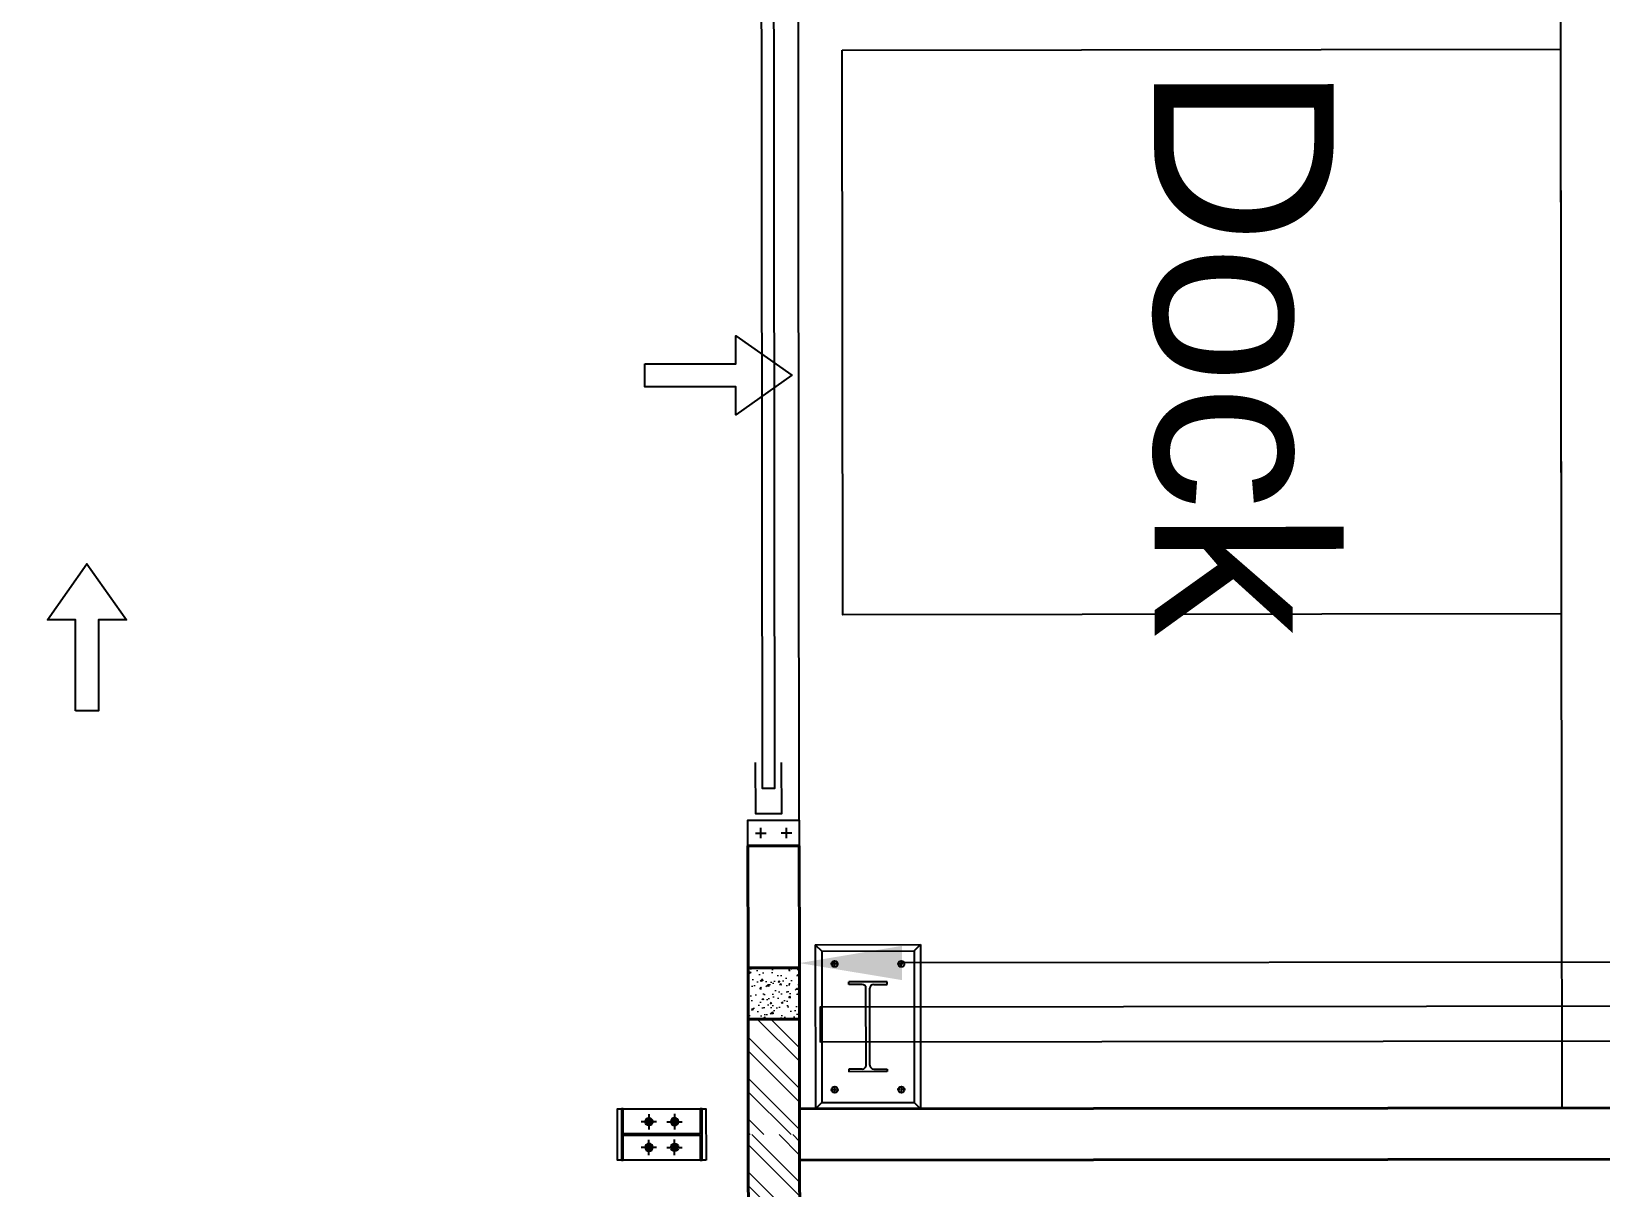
# Model space of a CAD drawing. Header units: feet. Extents: x -99009 to 3252343, y -11094690 to 9035152.
# Drawn here: x 2510470 to 2516587, y -1894161 to -1889656 of the extents above; entities that cross this region are included whole.
import ezdxf

# ---------------------------------------------------------------- set-up
doc = ezdxf.new("R2010")
doc.units = ezdxf.units.FT
doc.header["$PDSIZE"] = -1
doc.linetypes.add('Amconstr', pattern=[9999, 9999, 0])
doc.linetypes.add('CENTER', pattern=[2, 1.25, -0.25, 0.25, -0.25])
doc.layers.add('1', color=1, linetype='Continuous')
doc.layers.add('DOOR', color=5, linetype='Continuous')
for name, color, linetype, lineweight in [('AM_CL', 1, 'Amconstr', 25), ('ELEVATION', 2, 'Continuous', 25), ('NAMEPLATE-LINE', 1, 'Continuous', 0), ('RCC', 3, 'Continuous', 40), ('ROAD', 134, 'Continuous', 0), ('WALL', 10, 'Continuous', 40)]:
    doc.layers.add(name, color=color, linetype=linetype, lineweight=lineweight)
doc.styles.add('MM', font='dutch.ttf')
doc.styles.get("Standard").update_dxf_attribs({"font": 'GOTHICB.TTF'})
doc.dimstyles.new('MANI (feet)', dxfattribs={"dimtxt": 2.5, "dimasz": 2, "dimexe": 0.477, "dimexo": 0.477, "dimgap": 0.5222, "dimtad": 1, "dimdec": 0, "dimlfac": 0.03937, "dimzin": 4, "dimdsep": 46, "dimlunit": 3, "dimtxsty": 'MM', "dimcen": 0, "dimclrd": 1, "dimclre": 1, "dimclrt": 50, "dimadec": 5, "dimazin": 2, "dimtfac": 1, "dimtdec": 0, "dimtmove": 0, "dimatfit": 3, "dimfxl": 1, "dimtolj": 1, "dimtzin": 0, "dimlwd": -1, "dimlwe": -1, "dimarcsym": 0})

# ---------------------------------------------------------------- blocks, each defined once
blk = doc.blocks.new('CHANNEL')
for points in [[(-50, 100), (0, 100), (0, 0), (-200, 0), (-200, 100), (-150, 100)], [(-150, 70.7), (-150, 29.3)], [(-50, 70.7), (-50, 29.3)], [(-129.3, 50), (-170.7, 50)], [(-29.3, 50), (-70.7, 50)]]:
    blk.add_lwpolyline(points)
blk = doc.blocks.new('RS 4X4')
for points in [[(-1675, 75), (-1875, 75), (-1875, -25), (-1675, -25)], [(1675, 75), (1875, 75), (1875, -25), (1675, -25)]]:
    blk.add_lwpolyline(points)
blk.add_lwpolyline([(1775, 50), (1775, 0), (-1775, 0), (-1775, 50)], close=True)
at = {"layer": 'ELEVATION'}
blk.add_lwpolyline([(-1900, 144.4), (1900, 144.4)], dxfattribs=at)
at = {"layer": 'ELEVATION', "xscale": -1, "rotation": 89.99999999999986}
blk.add_blockref('CHANNEL', (-1900, -55.6), dxfattribs=at)
at = {"layer": 'ELEVATION', "rotation": 270}
blk.add_blockref('CHANNEL', (1900, -55.6), dxfattribs=at)
blk = doc.blocks.new('RCC COLUMN')
at = {"layer": 'ROAD'}
h = blk.add_hatch(dxfattribs=at)
h.set_pattern_fill('AR-CONC', color=252, scale=10)
h.set_pattern_definition([(50, (-23146.816, 205572.735), (71.726018, -6.275213), [7.5, -82.5]), (355, (-23146.82, 205572.735), (-13.875133, 75.219213), [6, -66]), (100.451444, (-23140.84, 205572.21), (57.850885, 68.944), [6.37402, -70.11421]), (46.1842, (-23146.82, 205592.735), (106.724133, -16.551928), [11.25, -123.75]), (96.635635, (-23137.92, 205591.36), (93.466195, 97.41186), [9.561034, -105.171376]), (351.184164, (-23146.82, 205592.73), (93.466195, 97.41186), [9, -99]), (21, (-23136.816, 205587.735), (59.690705, -40.261889), [7.5, -82.5]), (326, (-23136.82, 205587.735), (24.331533, 72.515005), [6, -66]), (71.451445, (-23131.84, 205584.38), (84.022238, 32.253115), [6.37402, -70.11421]), (37.5, (-23146.816, 205572.735), (1.2159855, 33.2893854), [0, -65.2, 0, -67, 0, -66.25]), (7.5, (-23146.816, 205572.735), (26.306954, 39.441171), [0, -38.2, 0, -63.7, 0, -25.25]), (327.5, (-23169.116, 205572.735), (53.3822436, -2.2554872), [0, -25, 0, -78, 0, -103.5]), (317.5, (-23179.116, 205572.735), (58.318617, 10.010498), [0, -32.5, 0, -51.8, 0, -73.5])])
h.paths.add_polyline_path([(-100, -115), (100, -115), (100, 85), (-100, 85)])
at = {"layer": 'RCC'}
blk.add_lwpolyline([(-100, -115), (100, -115), (100, 85), (-100, 85)], close=True, dxfattribs=at)
blk = doc.blocks.new('BRICK HALF')
at = {"layer": 'NAMEPLATE-LINE'}
h = blk.add_hatch(dxfattribs=at)
h.set_pattern_fill('ANSI32', color=252, scale=300)
h.set_pattern_definition([(45, (612044.52, -48177.99), (-79.549513, 79.549513), []), (45, (612097.55, -48177.99), (-79.549513, 79.549513), [])])
h.paths.add_polyline_path([(0, 0), (450, 0), (450, -200), (0, -200)])
at = {"layer": 'WALL'}
blk.add_lwpolyline([(0, 0), (450, 0), (450, -200), (0, -200)], dxfattribs=at)
at = {"rotation": 180}
blk.add_blockref('RCC COLUMN', (550, -115), dxfattribs=at)
blk = doc.blocks.new('BRICK WORK RIGHT')
at = {"layer": 'NAMEPLATE-LINE'}
h = blk.add_hatch(dxfattribs=at)
h.set_pattern_fill('ANSI32', color=252, scale=300)
h.set_pattern_definition([(45, (610944.52, -49071.99), (-79.549513, 79.549513), []), (45, (610997.55, -49071.99), (-79.549513, 79.549513), [])])
h.paths.add_polyline_path([(0, 0), (-450, 0), (-450, -200), (0, -200)])
at = {"layer": 'WALL'}
blk.add_lwpolyline([(0, 0), (-450, 0), (-450, -200), (0, -200)], dxfattribs=at)
at = {"xscale": -1, "rotation": 180}
blk.add_blockref('RCC COLUMN', (-550, -115), dxfattribs=at)
blk = doc.blocks.new('*D2600')
at = {"color": 1}
for p, q in [((2513464.1, -1893758.7), (2513463.5, -1893190.7)), ((2528945.1, -1893741.2), (2528944.5, -1893173.1)), ((2528544.6, -1893269), (2513863.6, -1893285.6))]:
    blk.add_line(p, q, dxfattribs=at)
for points in [[(2513863.5, -1893219), (2513863.6, -1893352.3), (2513463.6, -1893286.1)], [(2528544.6, -1893335.6), (2528544.5, -1893202.3), (2528944.6, -1893268.5)]]:
    blk.add_solid(points, dxfattribs=at)
at = {"layer": 'Defpoints', "color": 0}
for p in [(2513463.6, -1893286.1), (2528945.2, -1893836.6), (2513464.2, -1893854.1)]:
    blk.add_point(p, dxfattribs=at)
at = {"color": 50, "insert": (2521203.6, -1892876), "char_height": 500, "attachment_point": 5, "rotation": 0.06505, "style": 'MM'}
blk.add_mtext('\\A1;50\'-9"', dxfattribs=at)
blk = doc.blocks.new('colum crane')
at = {"layer": 'AM_CL', "color": 6, "linetype": 'ByBlock'}
for p, q in [((1559371.1, -1064866.9), (1559371.1, -1064456.9)), ((1559371.1, -1064456.9), (1560011.1, -1064456.9)), ((1559396.1, -1064481.9), (1559371.1, -1064456.9)), ((1559396.1, -1064841.9), (1559396.1, -1064481.9)), ((1559396.1, -1064481.9), (1559986.1, -1064481.9)), ((1559986.1, -1064481.9), (1560011.1, -1064456.9)), ((1559986.1, -1064841.9), (1559986.1, -1064481.9)), ((1560011.1, -1064866.9), (1560011.1, -1064456.9)), ((1559526.1, -1064586.9), (1559516.1, -1064586.9)), ((1559516.1, -1064586.9), (1559516.1, -1064736.9)), ((1559526.1, -1064639.4), (1559526.1, -1064586.9)), ((1559856.1, -1064586.9), (1559866.1, -1064586.9)), ((1559856.1, -1064639.4), (1559856.1, -1064586.9)), ((1559866.1, -1064586.9), (1559866.1, -1064736.9)), ((1559841.1, -1064654.4), (1559541.1, -1064654.4)), ((1559841.1, -1064669.4), (1559541.1, -1064669.4)), ((1559526.1, -1064684.4), (1559526.1, -1064736.9)), ((1559856.1, -1064684.4), (1559856.1, -1064736.9)), ((1559526.1, -1064736.9), (1559516.1, -1064736.9)), ((1559856.1, -1064736.9), (1559866.1, -1064736.9)), ((1559371.1, -1064866.9), (1559396.1, -1064841.9)), ((1559396.1, -1064841.9), (1559986.1, -1064841.9)), ((1559986.1, -1064841.9), (1560011.1, -1064866.9)), ((1559371.1, -1064866.9), (1560011.1, -1064866.9))]:
    blk.add_line(p, q, dxfattribs=at)
at = {"layer": 'AM_CL', "color": 6, "linetype": 'CENTER', "ltscale": 0.25}
for p, q in [((1559454.8, -1064531.9), (1559437.4, -1064531.9)), ((1559446.1, -1064523.2), (1559446.1, -1064540.5)), ((1559944.8, -1064531.9), (1559927.4, -1064531.9)), ((1559936.1, -1064523.2), (1559936.1, -1064540.5)), ((1559454.8, -1064791.9), (1559437.4, -1064791.9)), ((1559446.1, -1064783.2), (1559446.1, -1064800.5)), ((1559944.8, -1064791.9), (1559927.4, -1064791.9)), ((1559936.1, -1064783.2), (1559936.1, -1064800.5))]:
    blk.add_line(p, q, dxfattribs=at)
at = {"layer": 'AM_CL', "color": 6, "linetype": 'ByBlock'}
for centre in [(1559446.1, -1064531.9), (1559936.1, -1064531.9), (1559446.1, -1064791.9), (1559936.1, -1064791.9)]:
    blk.add_circle(centre, 12, dxfattribs=at)
for centre, start, end in [((1559541.1, -1064639.4), 180, 270), ((1559541.1, -1064684.4), 90, 180), ((1559841.1, -1064639.4), 270, 360), ((1559841.1, -1064684.4), 0, 90)]:
    blk.add_arc(centre, 15, start, end, dxfattribs=at)
blk = doc.blocks.new('24')
h = blk.add_hatch(color=7)
h.dxf.hatch_style = 1
edge = h.paths.add_edge_path()
edge.add_ellipse((0, 0), major_axis=(15, 0), ratio=1, start_angle=0, end_angle=360)
at = {"color": 1}
for p, q in [((-30, 0), (30, 0)), ((0, 30), (0, -30))]:
    blk.add_line(p, q, dxfattribs=at)
at = {"color": 7}
blk.add_circle((0, 0), 15, dxfattribs=at)
blk = doc.blocks.new('zw$CD60')
at = {"color": 1}
for p, rotation in [((-50, 50), 270), ((50, -50), 90.00000000000001)]:
    blk.add_blockref('24', p, dxfattribs=dict(at, rotation=rotation))
at = {"color": 1, "xscale": -1}
for p, rotation in [((50, 50), 89.99999999999982), ((-50, -50), 270)]:
    blk.add_blockref('24', p, dxfattribs=dict(at, rotation=rotation))
blk = doc.blocks.new('BR424G3')
at = {"color": 3}
blk.add_lwpolyline([(943613.8, 488793.9), (943958.8, 488793.9), (943958.8, 488593.9), (943613.8, 488593.9)], close=True, dxfattribs=at)
at = {"color": 1}
blk.add_lwpolyline([(943629.3, 488793.9), (943629.3, 488593.9), (943636.3, 488593.9), (943636.3, 488691.4), (943936.3, 488691.4), (943936.3, 488593.9), (943943.3, 488593.9), (943943.3, 488793.9), (943936.3, 488793.9), (943936.3, 488696.4), (943636.3, 488696.4), (943636.3, 488793.9)], close=True, dxfattribs=at)
at = {"color": 1, "xscale": -1, "rotation": 180}
blk.add_blockref('zw$CD60', (943786.3, 488693.9), dxfattribs=at)

msp = doc.modelspace()

# ---------------------------------------------------------------- linework, layer by layer
at = {"color": 3}
for points in [[(2513630.53288, -1889728.93931), (2516430.53107, -1889725.76028), (2516433.02888, -1891925.75887), (2513633.03068, -1891928.93789)], [(2528910.71401, -1893440.42804), (2513544.72391, -1893457.87408), (2513544.87679, -1893592.51937), (2528910.86688, -1893575.07333)]]:
    msp.add_lwpolyline(points, close=True, dxfattribs=at)
for points in [[(2512861.21286, -1890951.81349), (2513216.07574, -1890951.41059), (2513215.95178, -1890842.22983), (2513434.43094, -1890995.89726), (2513216.30128, -1891150.0604), (2513216.17732, -1891040.87964), (2512861.31444, -1891041.28254), (2512861.21286, -1890951.81349)], [(2510642.08366, -1892303.67126), (2510641.68076, -1891948.80837), (2510532.5, -1891948.93233), (2510686.16743, -1891730.45317), (2510840.33057, -1891948.58283), (2510731.14981, -1891948.70679), (2510731.55271, -1892303.56968), (2510642.08366, -1892303.67126)]]:
    msp.add_lwpolyline(points)
at = {"layer": '1'}
msp.add_arc((2520410.24778, -1978395.99612), 100000, 84.1346387202, 194.3871675539, dxfattribs=at)
at = {"layer": 'ELEVATION'}
msp.add_lwpolyline([(2516428.34549, -1887800.76153), (2516435.21446, -1893850.75763)], dxfattribs=at)
at = {"layer": 'WALL'}
msp.add_lwpolyline([(2513463.05262, -1892829.13146), (2513463.59183, -1893304.04622), (2513263.59195, -1893304.27329), (2513263.05275, -1892829.35853)], close=True, dxfattribs=at)
at = {"layer": 'WALL', "color": 1}
msp.add_lwpolyline([(2513464.21637, -1893854.1308), (2513464.44345, -1894054.13067), (2523783.34359, -1894042.41493), (2523783.11652, -1893842.41506)], close=True, dxfattribs=at)

# ---------------------------------------------------------------- block references
at = {"color": 3, "rotation": 270.0650517140735}
msp.add_blockref('colum crane', (3576621.44482, -332635.28134), dxfattribs=at)
for name, p, rotation in [('BR424G3', (3456158.15944, -1404188.9652), 180.0650517140735), ('BRICK HALF', (2513464.32991, -1893954.13073), 270.0650517140735)]:
    msp.add_blockref(name, p, dxfattribs=dict(rotation=rotation))
at = {"layer": 'DOOR', "xscale": -1, "rotation": 270.0650517140735}
msp.add_blockref('RS 4X4', (2513316.37727, -1890829.2967), dxfattribs=at)
at = {"layer": 'WALL', "rotation": 270.0650517140735}
msp.add_blockref('BRICK WORK RIGHT', (2513464.32981, -1893954.0458), dxfattribs=at)

# ---------------------------------------------------------------- texts
at = {"color": 235, "insert": (2515192.52754, -1890895.73679), "char_height": 700, "width": 4523.5463422, "attachment_point": 5, "rotation": 270.065051714}
msp.add_mtext('{\\fArial|b0|i0|c0|p34;\\C7;Dock}', dxfattribs=at)

# ---------------------------------------------------------------- dimensions: what is measured, and where the dimension line sits
at = {"color": 3}
dim = msp.add_linear_dim(base=(2513463.57145, -1893286.10399), p1=(2528945.2064, -1893836.55419), p2=(2513464.21637, -1893854.1308), angle=0.065051714, dimstyle='MANI (feet)', override={"dimscale": 200, "dimarcsym": 1}, dxfattribs=at)
dim.commit()
dim.dimension.update_dxf_attribs({"geometry": '*D2600', "text_midpoint": (2521203.61083, -1892876.00095)})

doc.saveas('drawing.dxf')
